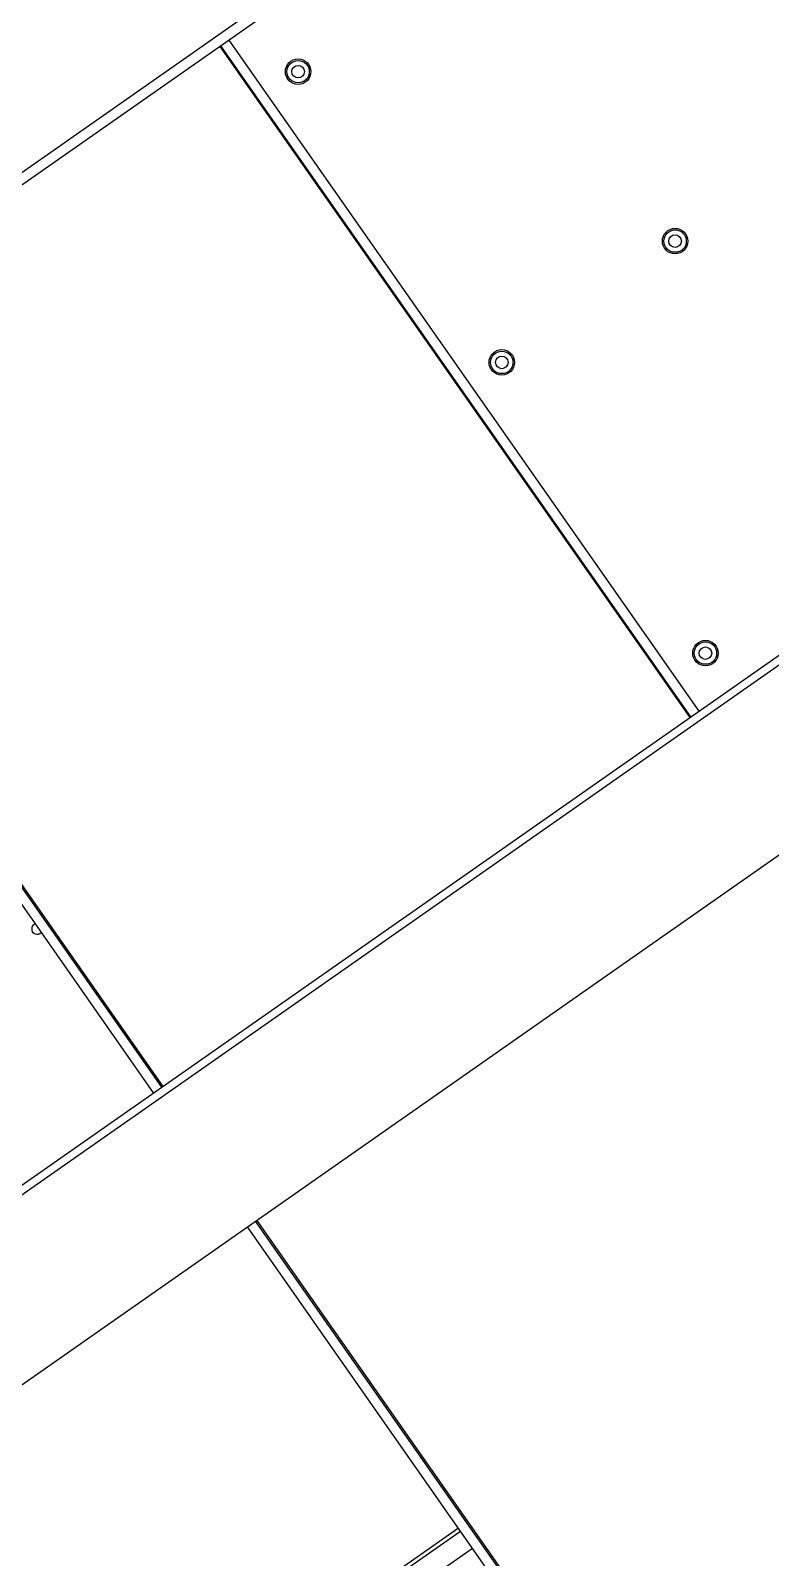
# Model space of a CAD drawing. Header units: millimetres. Extents: x 152904052 to 153933663, y 538271515 to 539240469.
# Drawn here: x 153347695 to 153347989, y 538942782 to 538943388 of the extents above; entities that cross this region are included whole.
import ezdxf

# ---------------------------------------------------------------- set-up
doc = ezdxf.new("R2010")
doc.units = ezdxf.units.MM
doc.layers.add('POWR', color=5, linetype='Continuous')

msp = doc.modelspace()

# ---------------------------------------------------------------- linework, layer by layer
at = {"layer": 'POWR', "color": 7}
for p, q in [((153348110.76, 538943625.26), (153346315.18, 538942367.98)), ((153348083.62, 538943601.26), (153347237.85, 538943009.04)), ((153347960.83, 538943118.04), (153347774.19, 538943384.59)), ((153347770.5, 538943382.01), (153347957.14, 538943115.46)), ((153347957.55, 538943115.74), (153347770.91, 538943382.29)), ((153347424.9, 538942742.77), (153348269.45, 538943334.13)), ((153347426.68, 538942740.23), (153348271.22, 538943331.59)), ((153347462.18, 538942689.53), (153348306.73, 538943280.89)), ((153347744.16, 538942966.33), (153347557.52, 538943232.88)), ((153347747.44, 538942968.62), (153347560.8, 538943235.17)), ((153347561.21, 538943235.46), (153347747.85, 538942968.91)), ((153348031.13, 538942563.47), (153347784.72, 538942915.37)), ((153347785.13, 538942915.66), (153348031.54, 538942563.75)), ((153348027.86, 538942561.17), (153347781.45, 538942913.08)), ((153347865.25, 538942793.4), (153347655.42, 538942646.48)), ((153347657.37, 538942646.14), (153347866.05, 538942792.26)), ((153347870.87, 538942785.37), (153347666.69, 538942642.41))]:
    msp.add_line(p, q, dxfattribs=at)
for centre, radius in [((153347801.59, 538943372.04), 5.06), ((153347801.59, 538943372.04), 4.44), ((153347801.59, 538943372.04), 2.5), ((153347951.28, 538943304.72), 5.06), ((153347951.28, 538943304.72), 4.44), ((153347951.28, 538943304.72), 2.5), ((153347882.47, 538943256.54), 5.06), ((153347882.47, 538943256.54), 4.44), ((153347882.47, 538943256.54), 2.5), ((153347963.34, 538943141.04), 5.06), ((153347963.34, 538943141.04), 4.44), ((153347963.34, 538943141.04), 2.5)]:
    msp.add_circle(centre, radius, dxfattribs=at)
msp.add_arc((153347697.89, 538943031.46), 2.1, 109.81689, 320.18311, dxfattribs=at)

doc.saveas('drawing.dxf')
